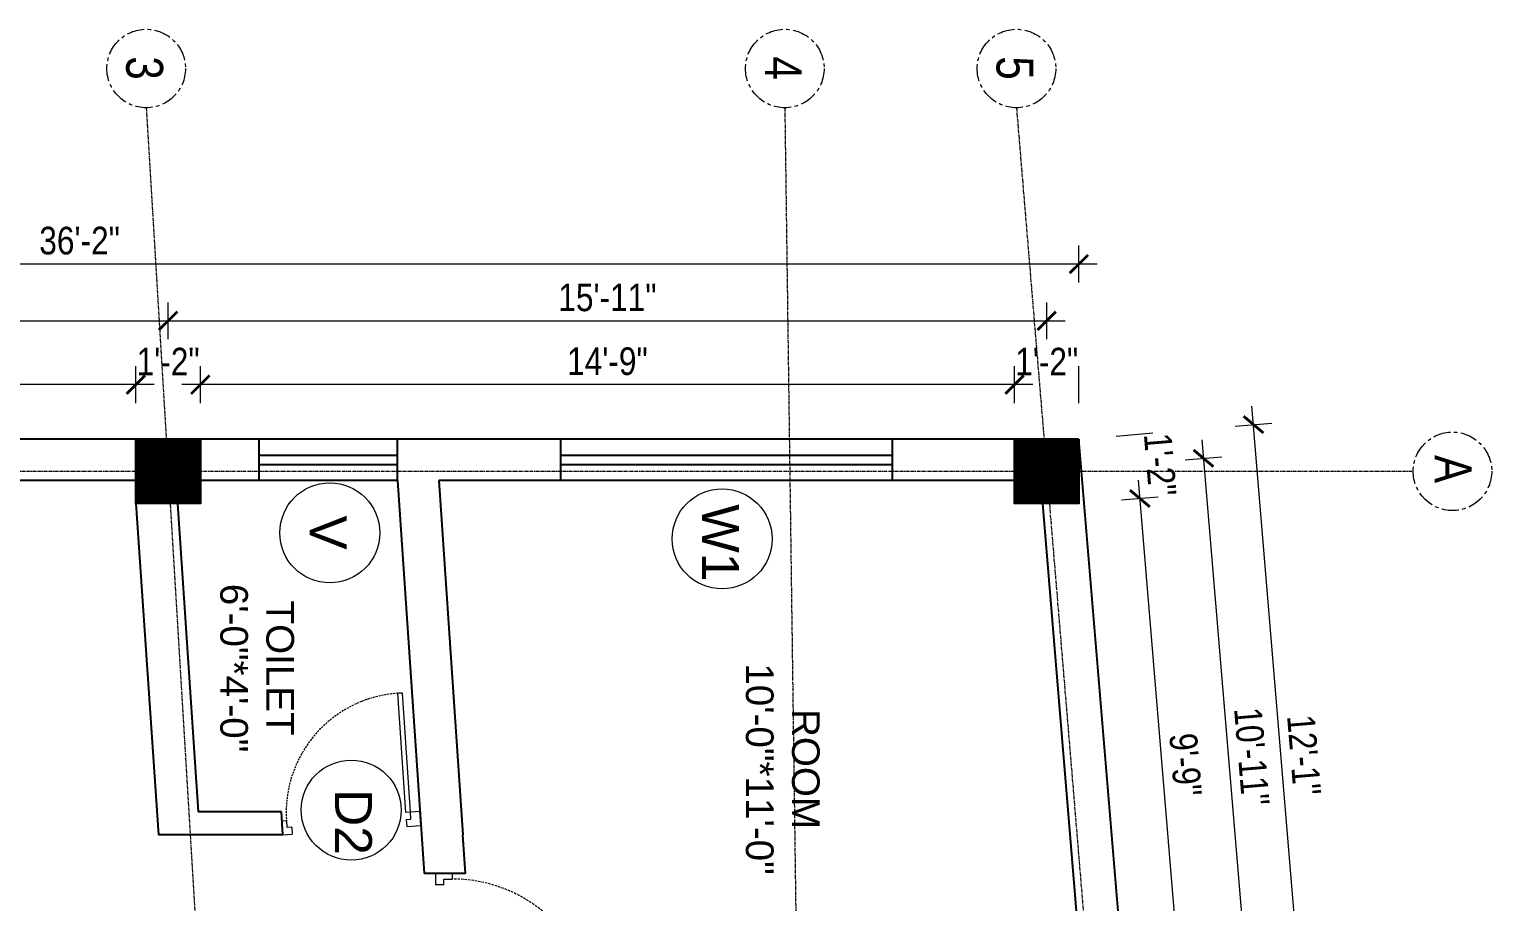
# Model space of a CAD drawing. Header units: inches. Extents: x -10117506 to -5032697, y -6529230 to -3253155.
# Drawn here: x -5061497.7 to -5061180.1, y -3254904.1 to -3254714.5 of the extents above; entities that cross this region are included whole.
import ezdxf

# ---------------------------------------------------------------- set-up
doc = ezdxf.new("R2010")
doc.units = ezdxf.units.IN
doc.header["$LTSCALE"] = 2
doc.header["$MEASUREMENT"] = 0
doc.header["$PDMODE"] = 34
doc.linetypes.add('CENTER', pattern=[2, 1.25, -0.25, 0.25, -0.25])
doc.linetypes.add('HIDDEN', pattern=[0.375, 0.25, -0.125])
doc.layers.get('0').update_dxf_attribs({"linetype": 'CONTINUOUS'})
doc.layers.get('DEFPOINTS').update_dxf_attribs({"color": 141, "linetype": 'CONTINUOUS'})
doc.layers.add('A-Hatch', color=7, linetype='CONTINUOUS')
for name, color, linetype, lineweight in [('Annotate-Lite.w', 177, 'CONTINUOUS', 9), ('Annotations-Bold.w', 177, 'CONTINUOUS', 13), ('DIM 1-100', 4, 'CONTINUOUS', 13), ('Door-Window.w', 4, 'CONTINUOUS', 15), ('TEXT', 181, 'CONTINUOUS', 25)]:
    doc.layers.add(name, color=color, linetype=linetype, lineweight=lineweight)
doc.styles.add('ARAIL', font='ARIALN.TTF')
doc.styles.add('arial.', font='arial.ttf')
doc.styles.add('gaurav', font='arial.ttf')
doc.styles.get("Standard").update_dxf_attribs({"font": 'ARIALN.TTF'})
doc.dimstyles.new('1 by 96', dxfattribs={"dimtxt": 6, "dimasz": 4, "dimexe": 4, "dimexo": 4, "dimgap": 2, "dimtad": 1, "dimdec": 0, "dimzin": 0, "dimdsep": 46, "dimlunit": 4, "dimtxsty": 'Standard', "dimblk": 'ARCHTICK', "dimcen": 0, "dimdle": 4, "dimadec": 0, "dimazin": 0, "dimtfac": 1, "dimtdec": 0, "dimtix": 1, "dimtofl": 0, "dimtmove": 1, "dimatfit": 3, "dimldrblk": 'ARCHTICK', "dimfxl": 4, "dimfxlon": 1, "dimtolj": 1, "dimtzin": 0, "dimlwd": -1, "dimlwe": -1, "dimarcsym": 0})

# ---------------------------------------------------------------- blocks, each defined once
blk = doc.blocks.new('3-0')
at = {"ltscale": 3}
for p, q in [((11063.05, 10097.68), (11065.97, 10099.9)), ((11065.25, 10097.81), (11066.71, 10098.92)), ((11065.97, 10099.9), (11066.71, 10098.92)), ((11063.05, 10097.68), (11064.53, 10095.73)), ((11065.99, 10096.84), (11064.53, 10095.73)), ((11065.99, 10096.84), (11065.25, 10097.81)), ((11085.5, 10074.13), (11110.32, 10092.96)), ((11111.05, 10091.97), (11110.32, 10092.96)), ((11086.24, 10073.15), (11111.05, 10091.97)), ((11086.24, 10073.15), (11085.5, 10074.13)), ((11084.04, 10073.02), (11082.57, 10071.91)), ((11082.57, 10071.91), (11084.79, 10068.98)), ((11084.04, 10073.02), (11084.78, 10072.04)), ((11084.78, 10072.04), (11086.24, 10073.15)), ((11084.79, 10068.98), (11087.72, 10071.2)), ((11087.72, 10071.2), (11086.24, 10073.15))]:
    blk.add_line(p, q, dxfattribs=at)
at = {"layer": 'Door-Window.w', "color": 9, "linetype": 'HIDDEN', "lineweight": 18}
blk.add_arc((11085.5, 10074.13), 31.16, 37.1906, 127.1465, dxfattribs=at)
blk = doc.blocks.new('_ArchTick')
at = {"color": 0, "linetype": 'ByBlock', "const_width": 0.15}
blk.add_lwpolyline([(-0.5, -0.5), (0.5, 0.5)], dxfattribs=at)
blk = doc.blocks.new('*D1964')
at = {"layer": 'DEFPOINTS', "color": 0, "ltscale": 0.5, "transparency": 16777216}
for p in [(-5061231.85, -3254800.37), (-5061269.77, -3254803.52), (-5061257.76, -3254947.95)]:
    blk.add_point(p, dxfattribs=at)
at = {"layer": 'DIM 1-100', "color": 0, "ltscale": 0.5, "transparency": 16777216}
for p, q in [((-5061219.52, -3254948.78), (-5061232.19, -3254796.38)), ((-5061235.84, -3254800.7), (-5061227.87, -3254800.04)), ((-5061223.84, -3254945.13), (-5061215.86, -3254944.46))]:
    blk.add_line(p, q, dxfattribs=at)
at = {"layer": 'DIM 1-100', "color": 0, "ltscale": 0.5, "transparency": 16777216, "xscale": 4, "yscale": 4, "zscale": 4}
for p, rotation in [((-5061231.85, -3254800.37), 94.75152698519135), ((-5061219.85, -3254944.79), 274.7515269851913)]:
    blk.add_blockref('_ArchTick', p, dxfattribs=dict(at, rotation=rotation))
at = {"layer": 'DIM 1-100', "color": 0, "ltscale": 0.5, "transparency": 16777216, "insert": (-5061220.86, -3254872.17), "char_height": 6, "attachment_point": 5, "rotation": 274.7515}
blk.add_mtext('\\A1;12\'-1"', dxfattribs=at)
blk = doc.blocks.new('*D1966')
at = {"layer": 'DEFPOINTS', "color": 0, "ltscale": 0.5, "transparency": 16777216}
for p in [(-5061256.53, -3254816.42), (-5061269.77, -3254817.52), (-5061258.92, -3254933.95)]:
    blk.add_point(p, dxfattribs=at)
at = {"layer": 'DIM 1-100', "color": 0, "ltscale": 0.5, "transparency": 16777216}
for p, q in [((-5061246.51, -3254936.93), (-5061256.86, -3254812.43)), ((-5061260.51, -3254816.75), (-5061252.54, -3254816.09)), ((-5061250.83, -3254933.27), (-5061242.86, -3254932.61))]:
    blk.add_line(p, q, dxfattribs=at)
at = {"layer": 'DIM 1-100', "color": 0, "ltscale": 0.5, "transparency": 16777216, "xscale": 4, "yscale": 4, "zscale": 4}
for p, rotation in [((-5061256.53, -3254816.42), 94.75152700433699), ((-5061246.84, -3254932.94), 274.7515270043369)]:
    blk.add_blockref('_ArchTick', p, dxfattribs=dict(at, rotation=rotation))
at = {"layer": 'DIM 1-100', "color": 0, "ltscale": 0.5, "transparency": 16777216, "insert": (-5061246.64, -3254874.26), "char_height": 6, "attachment_point": 5, "rotation": 274.7515}
blk.add_mtext('\\A1;9\'-9"', dxfattribs=at)
blk = doc.blocks.new('*D1967')
at = {"layer": 'DEFPOINTS', "color": 0, "ltscale": 0.5, "transparency": 16777216}
for p in [(-5061269.77, -3254803.52), (-5061257.68, -3254802.52), (-5061269.77, -3254817.52)]:
    blk.add_point(p, dxfattribs=at)
at = {"layer": 'DIM 1-100', "color": 0, "ltscale": 0.5, "transparency": 16777216}
for p, q in [((-5061261.67, -3254802.85), (-5061253.7, -3254802.19)), ((-5061260.51, -3254816.75), (-5061252.54, -3254816.09))]:
    blk.add_line(p, q, dxfattribs=at)
at = {"layer": 'DIM 1-100', "color": 0, "ltscale": 0.5, "transparency": 16777216, "insert": (-5061252.11, -3254809.05), "char_height": 6, "attachment_point": 5, "rotation": 274.7515}
blk.add_mtext('\\A1;1\'-2"', dxfattribs=at)
blk = doc.blocks.new('*D1968')
at = {"layer": 'DEFPOINTS', "color": 0, "ltscale": 0.5, "transparency": 16777216}
for p in [(-5061276.77, -3254810.52), (-5061265.92, -3254940.95), (-5061231.88, -3254938.11)]:
    blk.add_point(p, dxfattribs=at)
at = {"layer": 'DIM 1-100', "color": 0, "ltscale": 0.5, "transparency": 16777216}
for p, q in [((-5061243.05, -3254803.7), (-5061231.54, -3254942.1)), ((-5061246.7, -3254808.02), (-5061238.73, -3254807.36)), ((-5061235.86, -3254938.45), (-5061227.89, -3254937.78))]:
    blk.add_line(p, q, dxfattribs=at)
at = {"layer": 'DIM 1-100', "color": 0, "ltscale": 0.5, "transparency": 16777216, "xscale": 4, "yscale": 4, "zscale": 4}
for p, rotation in [((-5061242.72, -3254807.69), 94.75152698525801), ((-5061231.88, -3254938.11), 274.751526985258)]:
    blk.add_blockref('_ArchTick', p, dxfattribs=dict(at, rotation=rotation))
at = {"layer": 'DIM 1-100', "color": 0, "ltscale": 0.5, "transparency": 16777216, "insert": (-5061232.25, -3254872.48), "char_height": 6, "attachment_point": 5, "rotation": 274.7515}
blk.add_mtext('\\A1;10\'-11"', dxfattribs=at)
blk = doc.blocks.new('*D1969')
at = {"layer": 'DEFPOINTS', "color": 0, "ltscale": 0.5, "transparency": 16777216}
for p in [(-5061283.77, -3254791.69), (-5061283.77, -3254803.52), (-5061269.77, -3254803.52)]:
    blk.add_point(p, dxfattribs=at)
at = {"layer": 'DIM 1-100', "color": 0, "ltscale": 0.5, "transparency": 16777216}
for p, q in [((-5061283.77, -3254795.69), (-5061283.77, -3254787.69)), ((-5061269.77, -3254795.69), (-5061269.77, -3254787.69))]:
    blk.add_line(p, q, dxfattribs=at)
at = {"layer": 'DIM 1-100', "color": 0, "ltscale": 0.5, "transparency": 16777216, "insert": (-5061276.77, -3254786.68), "char_height": 6, "attachment_point": 5}
blk.add_mtext('\\A1;1\'-2"', dxfattribs=at)
blk = doc.blocks.new('*D1970')
at = {"layer": 'DEFPOINTS', "color": 0, "ltscale": 0.5, "transparency": 16777216}
for p in [(-5061460.56, -3254791.69), (-5061460.56, -3254803.52), (-5061283.77, -3254803.52)]:
    blk.add_point(p, dxfattribs=at)
at = {"layer": 'DIM 1-100', "color": 0, "ltscale": 0.5, "transparency": 16777216}
for p, q in [((-5061460.56, -3254795.69), (-5061460.56, -3254787.69)), ((-5061283.77, -3254795.69), (-5061283.77, -3254787.69)), ((-5061279.77, -3254791.69), (-5061464.56, -3254791.69))]:
    blk.add_line(p, q, dxfattribs=at)
at = {"layer": 'DIM 1-100', "color": 0, "ltscale": 0.5, "transparency": 16777216, "xscale": 4, "yscale": 4, "zscale": 4, "rotation": 180}
blk.add_blockref('_ArchTick', (-5061460.56, -3254791.69), dxfattribs=at)
at = {"layer": 'DIM 1-100', "color": 0, "ltscale": 0.5, "transparency": 16777216, "xscale": 4, "yscale": 4, "zscale": 4}
blk.add_blockref('_ArchTick', (-5061283.77, -3254791.69), dxfattribs=at)
at = {"layer": 'DIM 1-100', "color": 0, "ltscale": 0.5, "transparency": 16777216, "insert": (-5061372.16, -3254786.63), "char_height": 6, "attachment_point": 5}
blk.add_mtext('\\A1;14\'-9"', dxfattribs=at)
blk = doc.blocks.new('*D1971')
at = {"layer": 'DEFPOINTS', "color": 0, "ltscale": 0.5, "transparency": 16777216}
for p in [(-5061474.56, -3254791.69), (-5061474.56, -3254803.52), (-5061460.56, -3254803.52)]:
    blk.add_point(p, dxfattribs=at)
at = {"layer": 'DIM 1-100', "color": 0, "ltscale": 0.5, "transparency": 16777216}
for p, q in [((-5061474.56, -3254795.69), (-5061474.56, -3254787.69)), ((-5061460.56, -3254795.69), (-5061460.56, -3254787.69))]:
    blk.add_line(p, q, dxfattribs=at)
at = {"layer": 'DIM 1-100', "color": 0, "ltscale": 0.5, "transparency": 16777216, "insert": (-5061467.56, -3254786.68), "char_height": 6, "attachment_point": 5}
blk.add_mtext('\\A1;1\'-2"', dxfattribs=at)
blk = doc.blocks.new('*D1972')
at = {"layer": 'DEFPOINTS', "color": 0, "ltscale": 0.5, "transparency": 16777216}
for p in [(-5061595.8, -3254791.69), (-5061595.8, -3254803.52), (-5061474.56, -3254803.52)]:
    blk.add_point(p, dxfattribs=at)
at = {"layer": 'DIM 1-100', "color": 0, "ltscale": 0.5, "transparency": 16777216}
for p, q in [((-5061595.8, -3254795.69), (-5061595.8, -3254787.69)), ((-5061474.56, -3254795.69), (-5061474.56, -3254787.69)), ((-5061470.56, -3254791.69), (-5061599.8, -3254791.69))]:
    blk.add_line(p, q, dxfattribs=at)
at = {"layer": 'DIM 1-100', "color": 0, "ltscale": 0.5, "transparency": 16777216, "xscale": 4, "yscale": 4, "zscale": 4, "rotation": 180}
blk.add_blockref('_ArchTick', (-5061595.8, -3254791.69), dxfattribs=at)
at = {"layer": 'DIM 1-100', "color": 0, "ltscale": 0.5, "transparency": 16777216, "xscale": 4, "yscale": 4, "zscale": 4}
blk.add_blockref('_ArchTick', (-5061474.56, -3254791.69), dxfattribs=at)
at = {"layer": 'DIM 1-100', "color": 0, "ltscale": 0.5, "transparency": 16777216, "insert": (-5061535.18, -3254786.63), "char_height": 6, "attachment_point": 5}
blk.add_mtext('\\A1;10\'-1"', dxfattribs=at)
blk = doc.blocks.new('*D1977')
at = {"layer": 'DEFPOINTS', "color": 0, "ltscale": 0.5, "transparency": 16777216}
for p in [(-5061467.56, -3254777.82), (-5061602.8, -3254810.52), (-5061467.56, -3254810.52)]:
    blk.add_point(p, dxfattribs=at)
at = {"layer": 'DIM 1-100', "color": 0, "ltscale": 0.5, "transparency": 16777216}
for p, q in [((-5061602.8, -3254781.82), (-5061602.8, -3254773.82)), ((-5061467.56, -3254781.82), (-5061467.56, -3254773.82)), ((-5061606.8, -3254777.82), (-5061463.56, -3254777.82))]:
    blk.add_line(p, q, dxfattribs=at)
at = {"layer": 'DIM 1-100', "color": 0, "ltscale": 0.5, "transparency": 16777216, "xscale": 4, "yscale": 4, "zscale": 4, "rotation": 180}
blk.add_blockref('_ArchTick', (-5061602.8, -3254777.82), dxfattribs=at)
at = {"layer": 'DIM 1-100', "color": 0, "ltscale": 0.5, "transparency": 16777216, "xscale": 4, "yscale": 4, "zscale": 4}
blk.add_blockref('_ArchTick', (-5061467.56, -3254777.82), dxfattribs=at)
at = {"layer": 'DIM 1-100', "color": 0, "ltscale": 0.5, "transparency": 16777216, "insert": (-5061535.18, -3254772.76), "char_height": 6, "attachment_point": 5}
blk.add_mtext('\\A1;11\'-3"', dxfattribs=at)
blk = doc.blocks.new('*D1978')
at = {"layer": 'DEFPOINTS', "color": 0, "ltscale": 0.5, "transparency": 16777216}
for p in [(-5061276.77, -3254777.82), (-5061467.56, -3254810.52), (-5061276.77, -3254810.52)]:
    blk.add_point(p, dxfattribs=at)
at = {"layer": 'DIM 1-100', "color": 0, "ltscale": 0.5, "transparency": 16777216}
for p, q in [((-5061467.56, -3254781.82), (-5061467.56, -3254773.82)), ((-5061276.77, -3254781.82), (-5061276.77, -3254773.82)), ((-5061471.56, -3254777.82), (-5061272.77, -3254777.82))]:
    blk.add_line(p, q, dxfattribs=at)
at = {"layer": 'DIM 1-100', "color": 0, "ltscale": 0.5, "transparency": 16777216, "xscale": 4, "yscale": 4, "zscale": 4, "rotation": 180}
blk.add_blockref('_ArchTick', (-5061467.56, -3254777.82), dxfattribs=at)
at = {"layer": 'DIM 1-100', "color": 0, "ltscale": 0.5, "transparency": 16777216, "xscale": 4, "yscale": 4, "zscale": 4}
blk.add_blockref('_ArchTick', (-5061276.77, -3254777.82), dxfattribs=at)
at = {"layer": 'DIM 1-100', "color": 0, "ltscale": 0.5, "transparency": 16777216, "insert": (-5061372.16, -3254772.76), "char_height": 6, "attachment_point": 5}
blk.add_mtext('\\A1;15\'-11"', dxfattribs=at)
blk = doc.blocks.new('*D1979')
at = {"layer": 'DEFPOINTS', "color": 0, "ltscale": 0.5, "transparency": 16777216}
for p in [(-5061703.82, -3254765.48), (-5061703.82, -3254803.52), (-5061269.77, -3254803.52)]:
    blk.add_point(p, dxfattribs=at)
at = {"layer": 'DIM 1-100', "color": 0, "ltscale": 0.5, "transparency": 16777216}
for p, q in [((-5061703.82, -3254769.48), (-5061703.82, -3254761.48)), ((-5061269.77, -3254769.48), (-5061269.77, -3254761.48)), ((-5061265.77, -3254765.48), (-5061707.82, -3254765.48))]:
    blk.add_line(p, q, dxfattribs=at)
at = {"layer": 'DIM 1-100', "color": 0, "ltscale": 0.5, "transparency": 16777216, "xscale": 4, "yscale": 4, "zscale": 4, "rotation": 180}
blk.add_blockref('_ArchTick', (-5061703.82, -3254765.48), dxfattribs=at)
at = {"layer": 'DIM 1-100', "color": 0, "ltscale": 0.5, "transparency": 16777216, "xscale": 4, "yscale": 4, "zscale": 4}
blk.add_blockref('_ArchTick', (-5061269.77, -3254765.48), dxfattribs=at)
at = {"layer": 'DIM 1-100', "color": 0, "ltscale": 0.5, "transparency": 16777216, "insert": (-5061486.79, -3254760.42), "char_height": 6, "attachment_point": 5}
blk.add_mtext('\\A1;36\'-2"', dxfattribs=at)

msp = doc.modelspace()

# ---------------------------------------------------------------- hatches: boundary and pattern name
at = {"layer": 'A-Hatch', "ltscale": 0.5}
h = msp.add_hatch(dxfattribs=at)
h.set_pattern_fill('ANSI31', color=256, angle=270)
h.set_pattern_definition([(315, (-1803074.86004, -8346107.23406), (0.0883883476483, 0.0883883476483), [])])
h.paths.add_polyline_path([(-5061460.56, -3254817.52), (-5061460.56, -3254803.52), (-5061474.56, -3254803.52), (-5061474.56, -3254817.52)])
h = msp.add_hatch(dxfattribs=at)
h.set_pattern_fill('ANSI31', color=256, angle=270)
h.set_pattern_definition([(315, (-1802884.06861, -8346107.23406), (0.0883883476483, 0.0883883476483), [])])
h.paths.add_polyline_path([(-5061269.77, -3254817.52), (-5061269.77, -3254803.52), (-5061283.77, -3254803.52), (-5061283.77, -3254817.52)])

# ---------------------------------------------------------------- linework, layer by layer
at = {"ltscale": 0.5}
for p, q in [((-5061269.77, -3254803.52), (-5061703.82, -3254803.52)), ((-5061447.77, -3254812.52), (-5061447.77, -3254803.52)), ((-5061417.77, -3254812.52), (-5061417.77, -3254803.52)), ((-5061382.26, -3254812.52), (-5061382.26, -3254803.52)), ((-5061310.26, -3254812.52), (-5061310.26, -3254803.52)), ((-5061257.76, -3254947.95), (-5061269.77, -3254803.52)), ((-5061447.77, -3254807.02), (-5061417.77, -3254807.02)), ((-5061382.26, -3254807.02), (-5061310.26, -3254807.02)), ((-5061447.77, -3254809.02), (-5061417.77, -3254809.02)), ((-5061382.26, -3254809.02), (-5061310.26, -3254809.02)), ((-5061474.56, -3254812.52), (-5061595.8, -3254812.52)), ((-5061417.77, -3254812.52), (-5061460.56, -3254812.52)), ((-5061417.77, -3254812.52), (-5061411.98, -3254897.95)), ((-5061283.77, -3254812.52), (-5061408.74, -3254812.52)), ((-5061408.74, -3254812.52), (-5061403.53, -3254889.52)), ((-5061474.56, -3254817.52), (-5061469.68, -3254889.52)), ((-5061465.54, -3254817.52), (-5061461, -3254884.52)), ((-5061267.96, -3254933.95), (-5061277.63, -3254817.52)), ((-5061442.96, -3254884.52), (-5061461, -3254884.52)), ((-5061442.62, -3254889.52), (-5061442.96, -3254884.52)), ((-5061442.62, -3254889.52), (-5061469.68, -3254889.52)), ((-5061402.96, -3254897.95), (-5061403.53, -3254889.52)), ((-5061402.96, -3254897.95), (-5061411.98, -3254897.95))]:
    msp.add_line(p, q, dxfattribs=at)
for points in [[(-5061460.56, -3254803.52), (-5061460.56, -3254817.52), (-5061474.56, -3254817.52), (-5061474.56, -3254803.52)], [(-5061269.77, -3254803.52), (-5061269.77, -3254817.52), (-5061283.77, -3254817.52), (-5061283.77, -3254803.52)]]:
    msp.add_lwpolyline(points, close=True, dxfattribs=at)
at = {"layer": 'Annotate-Lite.w', "ltscale": 0.005}
for centre in [(-5061432.45, -3254823.9), (-5061347.25, -3254825.21), (-5061427.8, -3254884.14)]:
    msp.add_circle(centre, 10.86, dxfattribs=at)
at = {"layer": 'Annotations-Bold.w', "linetype": 'CENTER', "ltscale": 0.3}
for p, q in [((-5061472.33, -3254731.52), (-5061447.77, -3255138.11)), ((-5061333.64, -3254731.52), (-5061328.09, -3255138.11)), ((-5061283.33, -3254731.52), (-5061249.54, -3255138.11)), ((-5061775.4, -3254810.52), (-5061197.18, -3254810.52))]:
    msp.add_line(p, q, dxfattribs=at)
at = {"layer": 'Annotations-Bold.w', "linetype": 'CENTER', "ltscale": 1.5}
for centre in [(-5061472.33, -3254722.99), (-5061333.64, -3254722.99), (-5061283.33, -3254722.99), (-5061188.65, -3254810.52)]:
    msp.add_circle(centre, 8.53, dxfattribs=at)

# ---------------------------------------------------------------- block references
at = {"layer": 'Door-Window.w', "linetype": 'ByBlock'}
for p, xscale, yscale, zscale, rotation in [((-5059475.57, -3267212.95), 0.8331589851548309, 0.8331589852459729, 0.8331589850765497, 56.68106282314088), ((-5076323.28, -3256254.5), 0.9997910039992908, 0.9997910037636757, 0.9997910039624013, 322.8094047736231)]:
    msp.add_blockref('3-0', p, dxfattribs=dict(at, xscale=xscale, yscale=yscale, zscale=zscale, rotation=rotation))

# ---------------------------------------------------------------- texts
at = {"layer": 'Annotate-Lite.w', "ltscale": 0.005, "char_height": 8, "attachment_point": 1, "rotation": 270, "style": 'gaurav'}
for s, insert in [('V', (-5061428.79, -3254820.11)), ('W1', (-5061343.6, -3254817.67)), ('D2', (-5061423.3, -3254879.58))]:
    msp.add_mtext_dynamic_manual_height_columns(s, width=8, gutter_width=100, heights=[0], dxfattribs=dict(at, insert=insert))
at = {"layer": 'Annotations-Bold.w', "linetype": 'CENTER', "ltscale": 1.5, "char_height": 8, "attachment_point": 1, "rotation": 270, "style": 'ARAIL'}
for s, insert in [('3', (-5061468.66, -3254720.34)), ('4', (-5061329.96, -3254720.34)), ('5', (-5061279.66, -3254720.34)), ('A', (-5061184.51, -3254806.98))]:
    msp.add_mtext_dynamic_manual_height_columns(s, width=6.5393, gutter_width=100, heights=[0], dxfattribs=dict(at, insert=insert))
at = {"layer": 'TEXT', "lineweight": -2, "char_height": 6, "attachment_point": 5, "rotation": 270, "style": 'arial.'}
for s, insert in [('TOILET\\P6\'-0"*4\'-0"', (-5061448.27, -3254853.28)), ('ROOM\\P10\'-0"*11\'-0"', (-5061334.12, -3254875.22))]:
    msp.add_mtext_dynamic_manual_height_columns(s, width=45.7314, gutter_width=30, heights=[0], dxfattribs=dict(at, insert=insert))

# ---------------------------------------------------------------- dimensions: what is measured, and where the dimension line sits
at = {"layer": 'DIM 1-100', "ltscale": 0.5}
for base, p1, p2, picture, middle in [((-5061703.82, -3254765.48), (-5061269.77, -3254803.52), (-5061703.82, -3254803.52), '*D1979', (-5061486.79, -3254760.42)), ((-5061467.56, -3254777.82), (-5061602.8, -3254810.52), (-5061467.56, -3254810.52), '*D1977', (-5061535.18, -3254772.76)), ((-5061276.77, -3254777.82), (-5061467.56, -3254810.52), (-5061276.77, -3254810.52), '*D1978', (-5061372.16, -3254772.76)), ((-5061595.8, -3254791.69), (-5061474.56, -3254803.52), (-5061595.8, -3254803.52), '*D1972', (-5061535.18, -3254786.63)), ((-5061474.56, -3254791.69), (-5061460.56, -3254803.52), (-5061474.56, -3254803.52), '*D1971', (-5061467.56, -3254786.68)), ((-5061460.56, -3254791.69), (-5061283.77, -3254803.52), (-5061460.56, -3254803.52), '*D1970', (-5061372.16, -3254786.63)), ((-5061283.77, -3254791.69), (-5061269.77, -3254803.52), (-5061283.77, -3254803.52), '*D1969', (-5061276.77, -3254786.68))]:
    dim = msp.add_linear_dim(base=base, p1=p1, p2=p2, dimstyle='1 by 96', dxfattribs=at)
    dim.commit()
    dim.dimension.update_dxf_attribs({"geometry": picture, "text_midpoint": middle})
for p1, p2, distance, picture, middle in [((-5061257.76, -3254947.95), (-5061269.77, -3254803.52), -38.04, '*D1964', (-5061220.86, -3254872.17)), ((-5061276.77, -3254810.52), (-5061265.92, -3254940.95), 34.17, '*D1968', (-5061232.25, -3254872.48))]:
    dim = msp.add_aligned_dim(p1=p1, p2=p2, distance=distance, dimstyle='1 by 96', dxfattribs=at)
    dim.commit()
    dim.dimension.update_dxf_attribs({"geometry": picture, "text_midpoint": middle})
for base, p1, p2, picture, middle in [((-5061257.68, -3254802.52), (-5061269.77, -3254817.52), (-5061269.77, -3254803.52), '*D1967', (-5061252.11, -3254809.05)), ((-5061256.53, -3254816.42), (-5061258.92, -3254933.95), (-5061269.77, -3254817.52), '*D1966', (-5061246.64, -3254874.26))]:
    dim = msp.add_linear_dim(base=base, p1=p1, p2=p2, angle=94.7515, dimstyle='1 by 96', dxfattribs=at)
    dim.commit()
    dim.dimension.update_dxf_attribs({"geometry": picture, "text_midpoint": middle})

doc.saveas('drawing.dxf')
